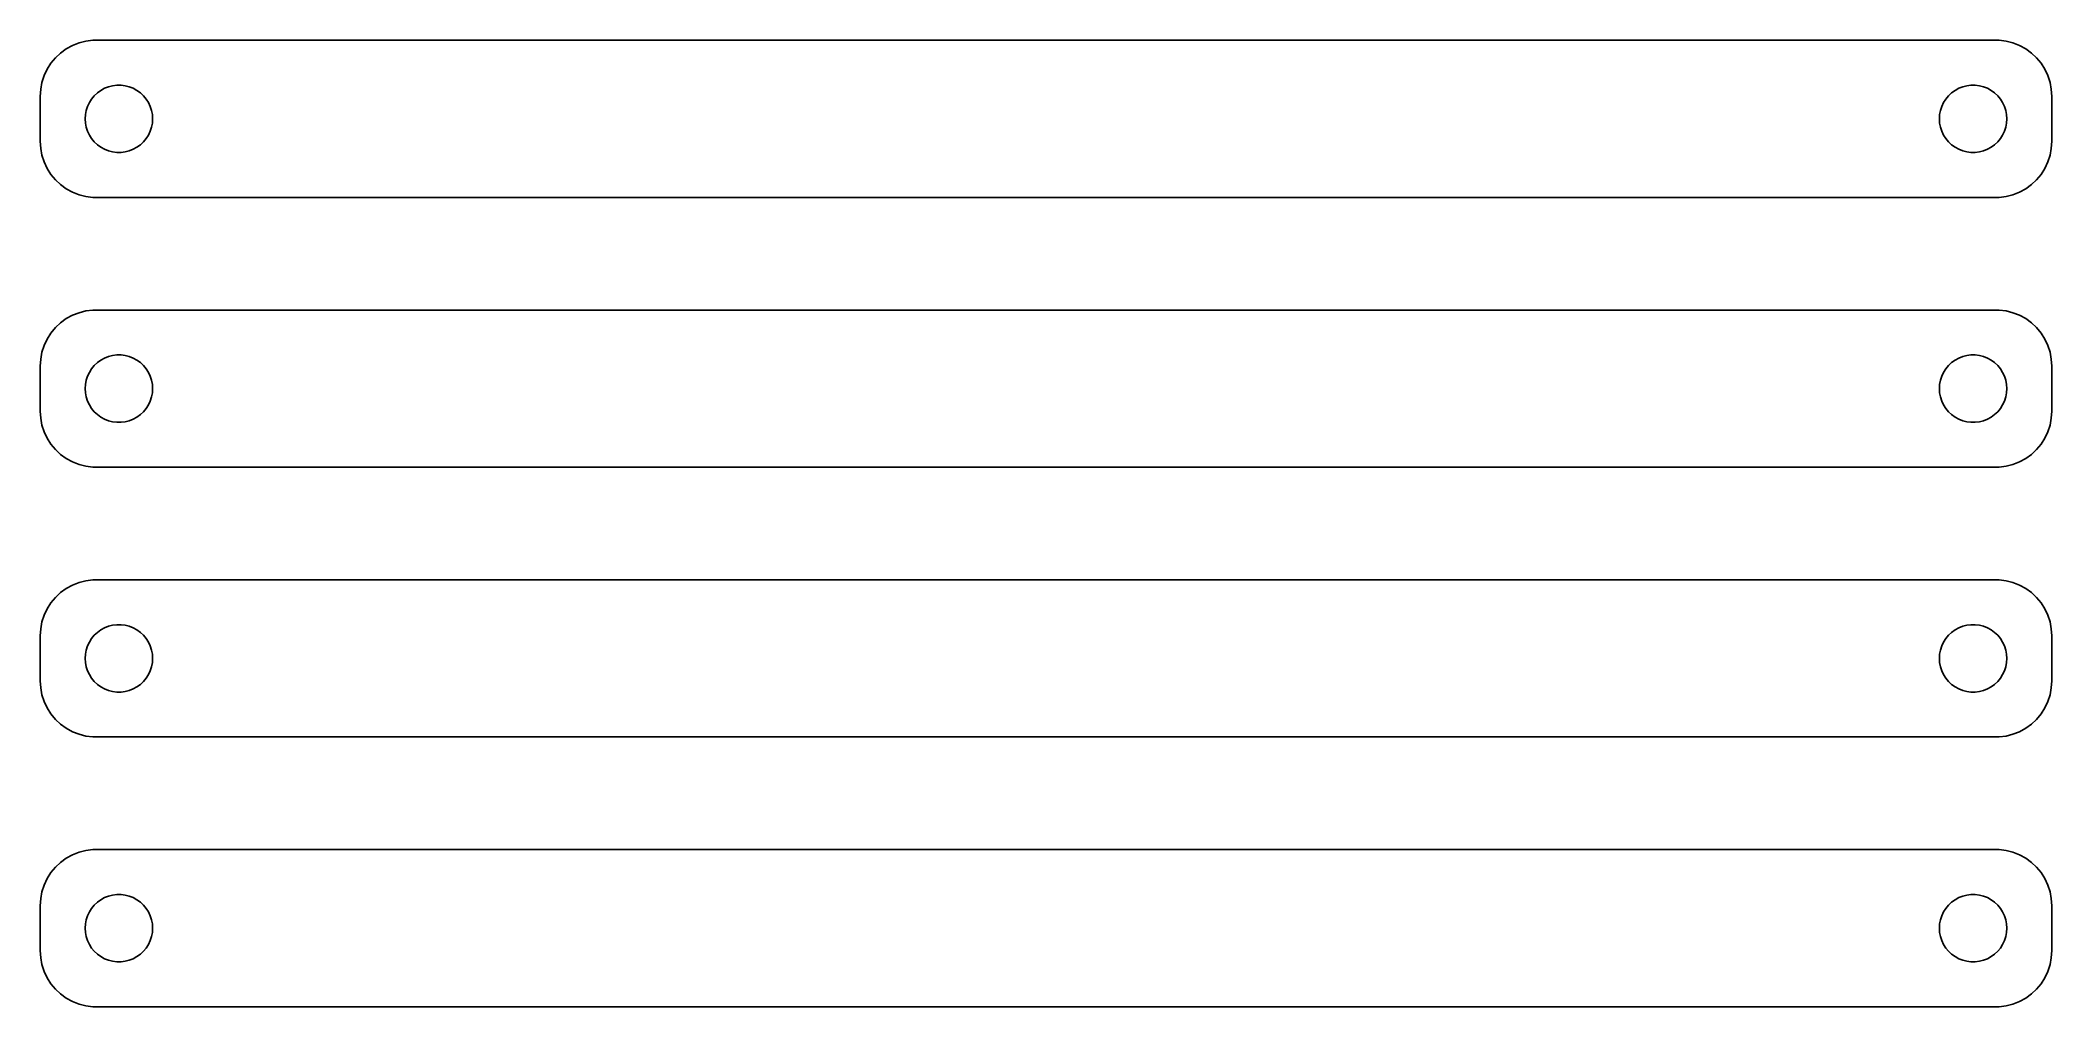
# Model space of a CAD drawing. Header units: metres. Extents: x -90 to 90, y 65 to 151.
import ezdxf

# ---------------------------------------------------------------- set-up
doc = ezdxf.new("R2010")
doc.units = ezdxf.units.M

msp = doc.modelspace()

# ---------------------------------------------------------------- linework, layer by layer
for p, q in [((-86.6289, 150.524), (-87.1791, 150.222)), ((-86.0451, 150.755), (-86.6289, 150.524)), ((-85.4369, 150.911), (-86.0451, 150.755)), ((-84.8139, 150.99), (-85.4369, 150.911)), ((84.8139, 150.99), (-84.8139, 150.99)), ((85.4369, 150.911), (84.8139, 150.99)), ((86.0451, 150.755), (85.4369, 150.911)), ((86.6289, 150.524), (86.0451, 150.755)), ((87.1791, 150.222), (86.6289, 150.524)), ((-88.5451, 148.939), (-88.8815, 148.409)), ((-88.1448, 149.423), (-88.5451, 148.939)), ((-87.6871, 149.853), (-88.1448, 149.423)), ((-87.1791, 150.222), (-87.6871, 149.853)), ((87.6871, 149.853), (87.1791, 150.222)), ((88.1448, 149.423), (87.6871, 149.853)), ((88.5451, 148.939), (88.1448, 149.423)), ((88.8815, 148.409), (88.5451, 148.939)), ((-89.3429, 147.243), (-89.4606, 146.627)), ((-89.1489, 147.841), (-89.3429, 147.243)), ((-88.8815, 148.409), (-89.1489, 147.841)), ((-83.7773, 146.714), (-83.427, 146.853)), ((-83.427, 146.853), (-83.0621, 146.947)), ((-83.0621, 146.947), (-82.6884, 146.994)), ((-82.6884, 146.994), (-82.3116, 146.994)), ((-82.3116, 146.994), (-81.9379, 146.947)), ((-81.9379, 146.947), (-81.573, 146.853)), ((-81.573, 146.853), (-81.2227, 146.714)), ((81.2227, 146.714), (81.573, 146.853)), ((81.573, 146.853), (81.9379, 146.947)), ((81.9379, 146.947), (82.3116, 146.994)), ((82.3116, 146.994), (82.6884, 146.994)), ((82.6884, 146.994), (83.0621, 146.947)), ((83.0621, 146.947), (83.427, 146.853)), ((83.427, 146.853), (83.7773, 146.714)), ((89.1489, 147.841), (88.8815, 148.409)), ((89.3429, 147.243), (89.1489, 147.841)), ((89.4606, 146.627), (89.3429, 147.243)), ((-89.4606, 146.627), (-89.5, 146)), ((-89.5, 146), (-89.5, 142)), ((-85.4057, 144.746), (-85.2893, 145.104)), ((-85.2893, 145.104), (-85.1289, 145.445)), ((-85.1289, 145.445), (-84.927, 145.763)), ((-84.927, 145.763), (-84.6869, 146.054)), ((-84.6869, 146.054), (-84.4123, 146.312)), ((-84.4123, 146.312), (-84.1075, 146.533)), ((-84.1075, 146.533), (-83.7773, 146.714)), ((-81.2227, 146.714), (-80.8925, 146.533)), ((-80.8925, 146.533), (-80.5877, 146.312)), ((-80.5877, 146.312), (-80.3131, 146.054)), ((-80.3131, 146.054), (-80.073, 145.763)), ((-80.073, 145.763), (-79.8711, 145.445)), ((-79.8711, 145.445), (-79.7107, 145.104)), ((-79.7107, 145.104), (-79.5943, 144.746)), ((79.5943, 144.746), (79.7107, 145.104)), ((79.7107, 145.104), (79.8711, 145.445)), ((79.8711, 145.445), (80.073, 145.763)), ((80.073, 145.763), (80.3131, 146.054)), ((80.3131, 146.054), (80.5877, 146.312)), ((80.5877, 146.312), (80.8925, 146.533)), ((80.8925, 146.533), (81.2227, 146.714)), ((83.7773, 146.714), (84.1075, 146.533)), ((84.1075, 146.533), (84.4123, 146.312)), ((84.4123, 146.312), (84.6869, 146.054)), ((84.6869, 146.054), (84.927, 145.763)), ((84.927, 145.763), (85.1289, 145.445)), ((85.1289, 145.445), (85.2893, 145.104)), ((85.2893, 145.104), (85.4057, 144.746)), ((89.5, 146), (89.4606, 146.627)), ((89.5, 142), (89.5, 146)), ((-85.5, 144), (-85.4763, 144.376)), ((-85.4763, 143.624), (-85.5, 144)), ((-85.4763, 144.376), (-85.4057, 144.746)), ((-85.4057, 143.254), (-85.4763, 143.624)), ((-85.2893, 142.896), (-85.4057, 143.254)), ((-79.5943, 143.254), (-79.7107, 142.896)), ((-79.5943, 144.746), (-79.5237, 144.376)), ((-79.5237, 143.624), (-79.5943, 143.254)), ((-79.5237, 144.376), (-79.5, 144)), ((-79.5, 144), (-79.5237, 143.624)), ((79.5, 144), (79.5237, 144.376)), ((79.5237, 143.624), (79.5, 144)), ((79.5237, 144.376), (79.5943, 144.746)), ((79.5943, 143.254), (79.5237, 143.624)), ((79.7107, 142.896), (79.5943, 143.254)), ((85.4057, 143.254), (85.2893, 142.896)), ((85.4057, 144.746), (85.4763, 144.376)), ((85.4763, 143.624), (85.4057, 143.254)), ((85.4763, 144.376), (85.5, 144)), ((85.5, 144), (85.4763, 143.624)), ((-89.5, 142), (-89.4606, 141.373)), ((-85.1289, 142.555), (-85.2893, 142.896)), ((-84.927, 142.237), (-85.1289, 142.555)), ((-84.6869, 141.946), (-84.927, 142.237)), ((-84.4123, 141.688), (-84.6869, 141.946)), ((-84.1075, 141.467), (-84.4123, 141.688)), ((-83.7773, 141.286), (-84.1075, 141.467)), ((-80.8925, 141.467), (-81.2227, 141.286)), ((-80.5877, 141.688), (-80.8925, 141.467)), ((-80.3131, 141.946), (-80.5877, 141.688)), ((-80.073, 142.237), (-80.3131, 141.946)), ((-79.8711, 142.555), (-80.073, 142.237)), ((-79.7107, 142.896), (-79.8711, 142.555)), ((79.8711, 142.555), (79.7107, 142.896)), ((80.073, 142.237), (79.8711, 142.555)), ((80.3131, 141.946), (80.073, 142.237)), ((80.5877, 141.688), (80.3131, 141.946)), ((80.8925, 141.467), (80.5877, 141.688)), ((81.2227, 141.286), (80.8925, 141.467)), ((84.1075, 141.467), (83.7773, 141.286)), ((84.4123, 141.688), (84.1075, 141.467)), ((84.6869, 141.946), (84.4123, 141.688)), ((84.927, 142.237), (84.6869, 141.946)), ((85.1289, 142.555), (84.927, 142.237)), ((85.2893, 142.896), (85.1289, 142.555)), ((89.4606, 141.373), (89.5, 142)), ((-89.4606, 141.373), (-89.3429, 140.757)), ((-89.3429, 140.757), (-89.1489, 140.159)), ((-89.1489, 140.159), (-88.8815, 139.591)), ((-83.427, 141.147), (-83.7773, 141.286)), ((-83.0621, 141.053), (-83.427, 141.147)), ((-82.6884, 141.006), (-83.0621, 141.053)), ((-82.3116, 141.006), (-82.6884, 141.006)), ((-81.9379, 141.053), (-82.3116, 141.006)), ((-81.573, 141.147), (-81.9379, 141.053)), ((-81.2227, 141.286), (-81.573, 141.147)), ((81.573, 141.147), (81.2227, 141.286)), ((81.9379, 141.053), (81.573, 141.147)), ((82.3116, 141.006), (81.9379, 141.053)), ((82.6884, 141.006), (82.3116, 141.006)), ((83.0621, 141.053), (82.6884, 141.006)), ((83.427, 141.147), (83.0621, 141.053)), ((83.7773, 141.286), (83.427, 141.147)), ((88.8815, 139.591), (89.1489, 140.159)), ((89.1489, 140.159), (89.3429, 140.757)), ((89.3429, 140.757), (89.4606, 141.373)), ((-88.8815, 139.591), (-88.5451, 139.061)), ((-88.5451, 139.061), (-88.1448, 138.577)), ((-88.1448, 138.577), (-87.6871, 138.147)), ((-87.6871, 138.147), (-87.1791, 137.778)), ((87.1791, 137.778), (87.6871, 138.147)), ((87.6871, 138.147), (88.1448, 138.577)), ((88.1448, 138.577), (88.5451, 139.061)), ((88.5451, 139.061), (88.8815, 139.591)), ((-87.1791, 137.778), (-86.6289, 137.476)), ((-86.6289, 137.476), (-86.0451, 137.245)), ((-86.0451, 137.245), (-85.4369, 137.089)), ((-85.4369, 137.089), (-84.8139, 137.01)), ((-84.8139, 137.01), (84.8139, 137.01)), ((84.8139, 137.01), (85.4369, 137.089)), ((85.4369, 137.089), (86.0451, 137.245)), ((86.0451, 137.245), (86.6289, 137.476)), ((86.6289, 137.476), (87.1791, 137.778)), ((-88.1448, 125.423), (-88.5451, 124.939)), ((-87.6871, 125.853), (-88.1448, 125.423)), ((-87.1791, 126.222), (-87.6871, 125.853)), ((-86.6289, 126.524), (-87.1791, 126.222)), ((-86.0451, 126.755), (-86.6289, 126.524)), ((-85.4369, 126.911), (-86.0451, 126.755)), ((-84.8139, 126.99), (-85.4369, 126.911)), ((84.8139, 126.99), (-84.8139, 126.99)), ((85.4369, 126.911), (84.8139, 126.99)), ((86.0451, 126.755), (85.4369, 126.911)), ((86.6289, 126.524), (86.0451, 126.755)), ((87.1791, 126.222), (86.6289, 126.524)), ((87.6871, 125.853), (87.1791, 126.222)), ((88.1448, 125.423), (87.6871, 125.853)), ((88.5451, 124.939), (88.1448, 125.423)), ((-89.1489, 123.841), (-89.3429, 123.243)), ((-88.8815, 124.409), (-89.1489, 123.841)), ((-88.5451, 124.939), (-88.8815, 124.409)), ((88.8815, 124.409), (88.5451, 124.939)), ((89.1489, 123.841), (88.8815, 124.409)), ((89.3429, 123.243), (89.1489, 123.841)), ((-89.4606, 122.627), (-89.5, 122)), ((-89.5, 122), (-89.5, 118)), ((-89.3429, 123.243), (-89.4606, 122.627)), ((-85.1289, 121.445), (-84.927, 121.763)), ((-84.927, 121.763), (-84.6869, 122.054)), ((-84.6869, 122.054), (-84.4123, 122.312)), ((-84.4123, 122.312), (-84.1075, 122.533)), ((-84.1075, 122.533), (-83.7773, 122.714)), ((-83.7773, 122.714), (-83.427, 122.853)), ((-83.427, 122.853), (-83.0621, 122.947)), ((-83.0621, 122.947), (-82.6884, 122.994)), ((-82.6884, 122.994), (-82.3116, 122.994)), ((-82.3116, 122.994), (-81.9379, 122.947)), ((-81.9379, 122.947), (-81.573, 122.853)), ((-81.573, 122.853), (-81.2227, 122.714)), ((-81.2227, 122.714), (-80.8925, 122.533)), ((-80.8925, 122.533), (-80.5877, 122.312)), ((-80.5877, 122.312), (-80.3131, 122.054)), ((-80.3131, 122.054), (-80.073, 121.763)), ((-80.073, 121.763), (-79.8711, 121.445)), ((79.8711, 121.445), (80.073, 121.763)), ((80.073, 121.763), (80.3131, 122.054)), ((80.3131, 122.054), (80.5877, 122.312)), ((80.5877, 122.312), (80.8925, 122.533)), ((80.8925, 122.533), (81.2227, 122.714)), ((81.2227, 122.714), (81.573, 122.853)), ((81.573, 122.853), (81.9379, 122.947)), ((81.9379, 122.947), (82.3116, 122.994)), ((82.3116, 122.994), (82.6884, 122.994)), ((82.6884, 122.994), (83.0621, 122.947)), ((83.0621, 122.947), (83.427, 122.853)), ((83.427, 122.853), (83.7773, 122.714)), ((83.7773, 122.714), (84.1075, 122.533)), ((84.1075, 122.533), (84.4123, 122.312)), ((84.4123, 122.312), (84.6869, 122.054)), ((84.6869, 122.054), (84.927, 121.763)), ((84.927, 121.763), (85.1289, 121.445)), ((89.4606, 122.627), (89.3429, 123.243)), ((89.5, 122), (89.4606, 122.627)), ((89.5, 118), (89.5, 122)), ((-85.5, 120), (-85.4763, 120.376)), ((-85.4763, 119.624), (-85.5, 120)), ((-85.4763, 120.376), (-85.4057, 120.746)), ((-85.4057, 120.746), (-85.2893, 121.104)), ((-85.2893, 121.104), (-85.1289, 121.445)), ((-79.8711, 121.445), (-79.7107, 121.104)), ((-79.7107, 121.104), (-79.5943, 120.746)), ((-79.5943, 120.746), (-79.5237, 120.376)), ((-79.5237, 120.376), (-79.5, 120)), ((-79.5, 120), (-79.5237, 119.624)), ((79.5, 120), (79.5237, 120.376)), ((79.5237, 119.624), (79.5, 120)), ((79.5237, 120.376), (79.5943, 120.746)), ((79.5943, 120.746), (79.7107, 121.104)), ((79.7107, 121.104), (79.8711, 121.445)), ((85.1289, 121.445), (85.2893, 121.104)), ((85.2893, 121.104), (85.4057, 120.746)), ((85.4057, 120.746), (85.4763, 120.376)), ((85.4763, 120.376), (85.5, 120)), ((85.5, 120), (85.4763, 119.624)), ((-85.4057, 119.254), (-85.4763, 119.624)), ((-85.2893, 118.896), (-85.4057, 119.254)), ((-85.1289, 118.555), (-85.2893, 118.896)), ((-84.927, 118.237), (-85.1289, 118.555)), ((-84.6869, 117.946), (-84.927, 118.237)), ((-80.073, 118.237), (-80.3131, 117.946)), ((-79.8711, 118.555), (-80.073, 118.237)), ((-79.7107, 118.896), (-79.8711, 118.555)), ((-79.5943, 119.254), (-79.7107, 118.896)), ((-79.5237, 119.624), (-79.5943, 119.254)), ((79.5943, 119.254), (79.5237, 119.624)), ((79.7107, 118.896), (79.5943, 119.254)), ((79.8711, 118.555), (79.7107, 118.896)), ((80.073, 118.237), (79.8711, 118.555)), ((80.3131, 117.946), (80.073, 118.237)), ((84.927, 118.237), (84.6869, 117.946)), ((85.1289, 118.555), (84.927, 118.237)), ((85.2893, 118.896), (85.1289, 118.555)), ((85.4057, 119.254), (85.2893, 118.896)), ((85.4763, 119.624), (85.4057, 119.254)), ((-89.5, 118), (-89.4606, 117.373)), ((-89.4606, 117.373), (-89.3429, 116.757)), ((-89.3429, 116.757), (-89.1489, 116.159)), ((-84.4123, 117.688), (-84.6869, 117.946)), ((-84.1075, 117.467), (-84.4123, 117.688)), ((-83.7773, 117.286), (-84.1075, 117.467)), ((-83.427, 117.147), (-83.7773, 117.286)), ((-83.0621, 117.053), (-83.427, 117.147)), ((-82.6884, 117.006), (-83.0621, 117.053)), ((-82.3116, 117.006), (-82.6884, 117.006)), ((-81.9379, 117.053), (-82.3116, 117.006)), ((-81.573, 117.147), (-81.9379, 117.053)), ((-81.2227, 117.286), (-81.573, 117.147)), ((-80.8925, 117.467), (-81.2227, 117.286)), ((-80.5877, 117.688), (-80.8925, 117.467)), ((-80.3131, 117.946), (-80.5877, 117.688)), ((80.5877, 117.688), (80.3131, 117.946)), ((80.8925, 117.467), (80.5877, 117.688)), ((81.2227, 117.286), (80.8925, 117.467)), ((81.573, 117.147), (81.2227, 117.286)), ((81.9379, 117.053), (81.573, 117.147)), ((82.3116, 117.006), (81.9379, 117.053)), ((82.6884, 117.006), (82.3116, 117.006)), ((83.0621, 117.053), (82.6884, 117.006)), ((83.427, 117.147), (83.0621, 117.053)), ((83.7773, 117.286), (83.427, 117.147)), ((84.1075, 117.467), (83.7773, 117.286)), ((84.4123, 117.688), (84.1075, 117.467)), ((84.6869, 117.946), (84.4123, 117.688)), ((89.1489, 116.159), (89.3429, 116.757)), ((89.3429, 116.757), (89.4606, 117.373)), ((89.4606, 117.373), (89.5, 118)), ((-89.1489, 116.159), (-88.8815, 115.591)), ((-88.8815, 115.591), (-88.5451, 115.061)), ((-88.5451, 115.061), (-88.1448, 114.577)), ((-88.1448, 114.577), (-87.6871, 114.147)), ((87.6871, 114.147), (88.1448, 114.577)), ((88.1448, 114.577), (88.5451, 115.061)), ((88.5451, 115.061), (88.8815, 115.591)), ((88.8815, 115.591), (89.1489, 116.159)), ((-87.6871, 114.147), (-87.1791, 113.778)), ((-87.1791, 113.778), (-86.6289, 113.476)), ((-86.6289, 113.476), (-86.0451, 113.245)), ((-86.0451, 113.245), (-85.4369, 113.089)), ((-85.4369, 113.089), (-84.8139, 113.01)), ((-84.8139, 113.01), (84.8139, 113.01)), ((84.8139, 113.01), (85.4369, 113.089)), ((85.4369, 113.089), (86.0451, 113.245)), ((86.0451, 113.245), (86.6289, 113.476)), ((86.6289, 113.476), (87.1791, 113.778)), ((87.1791, 113.778), (87.6871, 114.147)), ((-87.1791, 102.222), (-87.6871, 101.853)), ((-86.6289, 102.524), (-87.1791, 102.222)), ((-86.0451, 102.755), (-86.6289, 102.524)), ((-85.4369, 102.911), (-86.0451, 102.755)), ((-84.8139, 102.99), (-85.4369, 102.911)), ((84.8139, 102.99), (-84.8139, 102.99)), ((85.4369, 102.911), (84.8139, 102.99)), ((86.0451, 102.755), (85.4369, 102.911)), ((86.6289, 102.524), (86.0451, 102.755)), ((87.1791, 102.222), (86.6289, 102.524)), ((87.6871, 101.853), (87.1791, 102.222)), ((-88.8815, 100.409), (-89.1489, 99.8406)), ((-88.5451, 100.939), (-88.8815, 100.409)), ((-88.1448, 101.423), (-88.5451, 100.939)), ((-87.6871, 101.853), (-88.1448, 101.423)), ((88.1448, 101.423), (87.6871, 101.853)), ((88.5451, 100.939), (88.1448, 101.423)), ((88.8815, 100.409), (88.5451, 100.939)), ((89.1489, 99.8406), (88.8815, 100.409)), ((-89.4606, 98.6267), (-89.5, 98)), ((-89.3429, 99.2434), (-89.4606, 98.6267)), ((-89.1489, 99.8406), (-89.3429, 99.2434)), ((-84.4123, 98.3115), (-84.1075, 98.533)), ((-84.1075, 98.533), (-83.7773, 98.7145)), ((-83.7773, 98.7145), (-83.427, 98.8532)), ((-83.427, 98.8532), (-83.0621, 98.9469)), ((-83.0621, 98.9469), (-82.6884, 98.9941)), ((-82.6884, 98.9941), (-82.3116, 98.9941)), ((-82.3116, 98.9941), (-81.9379, 98.9469)), ((-81.9379, 98.9469), (-81.573, 98.8532)), ((-81.573, 98.8532), (-81.2227, 98.7145)), ((-81.2227, 98.7145), (-80.8925, 98.533)), ((-80.8925, 98.533), (-80.5877, 98.3115)), ((80.5877, 98.3115), (80.8925, 98.533)), ((80.8925, 98.533), (81.2227, 98.7145)), ((81.2227, 98.7145), (81.573, 98.8532)), ((81.573, 98.8532), (81.9379, 98.9469)), ((81.9379, 98.9469), (82.3116, 98.9941)), ((82.3116, 98.9941), (82.6884, 98.9941)), ((82.6884, 98.9941), (83.0621, 98.9469)), ((83.0621, 98.9469), (83.427, 98.8532)), ((83.427, 98.8532), (83.7773, 98.7145)), ((83.7773, 98.7145), (84.1075, 98.533)), ((84.1075, 98.533), (84.4123, 98.3115)), ((89.3429, 99.2434), (89.1489, 99.8406)), ((89.4606, 98.6267), (89.3429, 99.2434)), ((89.5, 98), (89.4606, 98.6267)), ((-89.5, 98), (-89.5, 94)), ((-85.4763, 96.376), (-85.4057, 96.7461)), ((-85.4057, 96.7461), (-85.2893, 97.1044)), ((-85.2893, 97.1044), (-85.1289, 97.4453)), ((-85.1289, 97.4453), (-84.927, 97.7634)), ((-84.927, 97.7634), (-84.6869, 98.0536)), ((-84.6869, 98.0536), (-84.4123, 98.3115)), ((-80.5877, 98.3115), (-80.3131, 98.0536)), ((-80.3131, 98.0536), (-80.073, 97.7634)), ((-80.073, 97.7634), (-79.8711, 97.4453)), ((-79.8711, 97.4453), (-79.7107, 97.1044)), ((-79.7107, 97.1044), (-79.5943, 96.7461)), ((-79.5943, 96.7461), (-79.5237, 96.376)), ((79.5237, 96.376), (79.5943, 96.7461)), ((79.5943, 96.7461), (79.7107, 97.1044)), ((79.7107, 97.1044), (79.8711, 97.4453)), ((79.8711, 97.4453), (80.073, 97.7634)), ((80.073, 97.7634), (80.3131, 98.0536)), ((80.3131, 98.0536), (80.5877, 98.3115)), ((84.4123, 98.3115), (84.6869, 98.0536)), ((84.6869, 98.0536), (84.927, 97.7634)), ((84.927, 97.7634), (85.1289, 97.4453)), ((85.1289, 97.4453), (85.2893, 97.1044)), ((85.2893, 97.1044), (85.4057, 96.7461)), ((85.4057, 96.7461), (85.4763, 96.376)), ((89.5, 94), (89.5, 98)), ((-85.5, 96), (-85.4763, 96.376)), ((-85.4763, 95.624), (-85.5, 96)), ((-85.4057, 95.2539), (-85.4763, 95.624)), ((-85.2893, 94.8956), (-85.4057, 95.2539)), ((-85.1289, 94.5547), (-85.2893, 94.8956)), ((-79.7107, 94.8956), (-79.8711, 94.5547)), ((-79.5943, 95.2539), (-79.7107, 94.8956)), ((-79.5237, 95.624), (-79.5943, 95.2539)), ((-79.5237, 96.376), (-79.5, 96)), ((-79.5, 96), (-79.5237, 95.624)), ((79.5, 96), (79.5237, 96.376)), ((79.5237, 95.624), (79.5, 96)), ((79.5943, 95.2539), (79.5237, 95.624)), ((79.7107, 94.8956), (79.5943, 95.2539)), ((79.8711, 94.5547), (79.7107, 94.8956)), ((85.2893, 94.8956), (85.1289, 94.5547)), ((85.4057, 95.2539), (85.2893, 94.8956)), ((85.4763, 95.624), (85.4057, 95.2539)), ((85.4763, 96.376), (85.5, 96)), ((85.5, 96), (85.4763, 95.624)), ((-89.5, 94), (-89.4606, 93.3733)), ((-89.4606, 93.3733), (-89.3429, 92.7566)), ((-84.927, 94.2366), (-85.1289, 94.5547)), ((-84.6869, 93.9464), (-84.927, 94.2366)), ((-84.4123, 93.6885), (-84.6869, 93.9464)), ((-84.1075, 93.467), (-84.4123, 93.6885)), ((-83.7773, 93.2855), (-84.1075, 93.467)), ((-83.427, 93.1468), (-83.7773, 93.2855)), ((-83.0621, 93.0531), (-83.427, 93.1468)), ((-81.573, 93.1468), (-81.9379, 93.0531)), ((-81.2227, 93.2855), (-81.573, 93.1468)), ((-80.8925, 93.467), (-81.2227, 93.2855)), ((-80.5877, 93.6885), (-80.8925, 93.467)), ((-80.3131, 93.9464), (-80.5877, 93.6885)), ((-80.073, 94.2366), (-80.3131, 93.9464)), ((-79.8711, 94.5547), (-80.073, 94.2366)), ((80.073, 94.2366), (79.8711, 94.5547)), ((80.3131, 93.9464), (80.073, 94.2366)), ((80.5877, 93.6885), (80.3131, 93.9464)), ((80.8925, 93.467), (80.5877, 93.6885)), ((81.2227, 93.2855), (80.8925, 93.467)), ((81.573, 93.1468), (81.2227, 93.2855)), ((81.9379, 93.0531), (81.573, 93.1468)), ((83.427, 93.1468), (83.0621, 93.0531)), ((83.7773, 93.2855), (83.427, 93.1468)), ((84.1075, 93.467), (83.7773, 93.2855)), ((84.4123, 93.6885), (84.1075, 93.467)), ((84.6869, 93.9464), (84.4123, 93.6885)), ((84.927, 94.2366), (84.6869, 93.9464)), ((85.1289, 94.5547), (84.927, 94.2366)), ((89.3429, 92.7566), (89.4606, 93.3733)), ((89.4606, 93.3733), (89.5, 94)), ((-89.3429, 92.7566), (-89.1489, 92.1594)), ((-89.1489, 92.1594), (-88.8815, 91.5912)), ((-88.8815, 91.5912), (-88.5451, 91.0611)), ((-82.6884, 93.0059), (-83.0621, 93.0531)), ((-82.3116, 93.0059), (-82.6884, 93.0059)), ((-81.9379, 93.0531), (-82.3116, 93.0059)), ((82.3116, 93.0059), (81.9379, 93.0531)), ((82.6884, 93.0059), (82.3116, 93.0059)), ((83.0621, 93.0531), (82.6884, 93.0059)), ((88.5451, 91.0611), (88.8815, 91.5912)), ((88.8815, 91.5912), (89.1489, 92.1594)), ((89.1489, 92.1594), (89.3429, 92.7566)), ((-88.5451, 91.0611), (-88.1448, 90.5773)), ((-88.1448, 90.5773), (-87.6871, 90.1474)), ((-87.6871, 90.1474), (-87.1791, 89.7784)), ((-87.1791, 89.7784), (-86.6289, 89.4759)), ((86.6289, 89.4759), (87.1791, 89.7784)), ((87.1791, 89.7784), (87.6871, 90.1474)), ((87.6871, 90.1474), (88.1448, 90.5773)), ((88.1448, 90.5773), (88.5451, 91.0611)), ((-86.6289, 89.4759), (-86.0451, 89.2447)), ((-86.0451, 89.2447), (-85.4369, 89.0886)), ((-85.4369, 89.0886), (-84.8139, 89.0099)), ((-84.8139, 89.0099), (84.8139, 89.0099)), ((84.8139, 89.0099), (85.4369, 89.0886)), ((85.4369, 89.0886), (86.0451, 89.2447)), ((86.0451, 89.2447), (86.6289, 89.4759)), ((-85.4369, 78.9114), (-86.0451, 78.7553)), ((-84.8139, 78.9901), (-85.4369, 78.9114)), ((84.8139, 78.9901), (-84.8139, 78.9901)), ((85.4369, 78.9114), (84.8139, 78.9901)), ((86.0451, 78.7553), (85.4369, 78.9114)), ((-88.1448, 77.4227), (-88.5451, 76.9389)), ((-87.6871, 77.8526), (-88.1448, 77.4227)), ((-87.1791, 78.2216), (-87.6871, 77.8526)), ((-86.6289, 78.5241), (-87.1791, 78.2216)), ((-86.0451, 78.7553), (-86.6289, 78.5241)), ((86.6289, 78.5241), (86.0451, 78.7553)), ((87.1791, 78.2216), (86.6289, 78.5241)), ((87.6871, 77.8526), (87.1791, 78.2216)), ((88.1448, 77.4227), (87.6871, 77.8526)), ((88.5451, 76.9389), (88.1448, 77.4227)), ((-89.3429, 75.2434), (-89.4606, 74.6267)), ((-89.1489, 75.8406), (-89.3429, 75.2434)), ((-88.8815, 76.4088), (-89.1489, 75.8406)), ((-88.5451, 76.9389), (-88.8815, 76.4088)), ((88.8815, 76.4088), (88.5451, 76.9389)), ((89.1489, 75.8406), (88.8815, 76.4088)), ((89.3429, 75.2434), (89.1489, 75.8406)), ((89.4606, 74.6267), (89.3429, 75.2434)), ((-89.4606, 74.6267), (-89.5, 74)), ((-89.5, 74), (-89.5, 70)), ((-85.2893, 73.1044), (-85.1289, 73.4453)), ((-85.1289, 73.4453), (-84.927, 73.7634)), ((-84.927, 73.7634), (-84.6869, 74.0536)), ((-84.6869, 74.0536), (-84.4123, 74.3115)), ((-84.4123, 74.3115), (-84.1075, 74.533)), ((-84.1075, 74.533), (-83.7773, 74.7145)), ((-83.7773, 74.7145), (-83.427, 74.8532)), ((-83.427, 74.8532), (-83.0621, 74.9469)), ((-83.0621, 74.9469), (-82.6884, 74.9941)), ((-82.6884, 74.9941), (-82.3116, 74.9941)), ((-82.3116, 74.9941), (-81.9379, 74.9469)), ((-81.9379, 74.9469), (-81.573, 74.8532)), ((-81.573, 74.8532), (-81.2227, 74.7145)), ((-81.2227, 74.7145), (-80.8925, 74.533)), ((-80.8925, 74.533), (-80.5877, 74.3115)), ((-80.5877, 74.3115), (-80.3131, 74.0536)), ((-80.3131, 74.0536), (-80.073, 73.7634)), ((-80.073, 73.7634), (-79.8711, 73.4453)), ((-79.8711, 73.4453), (-79.7107, 73.1044)), ((79.7107, 73.1044), (79.8711, 73.4453)), ((79.8711, 73.4453), (80.073, 73.7634)), ((80.073, 73.7634), (80.3131, 74.0536)), ((80.3131, 74.0536), (80.5877, 74.3115)), ((80.5877, 74.3115), (80.8925, 74.533)), ((80.8925, 74.533), (81.2227, 74.7145)), ((81.2227, 74.7145), (81.573, 74.8532)), ((81.573, 74.8532), (81.9379, 74.9469)), ((81.9379, 74.9469), (82.3116, 74.9941)), ((82.3116, 74.9941), (82.6884, 74.9941)), ((82.6884, 74.9941), (83.0621, 74.9469)), ((83.0621, 74.9469), (83.427, 74.8532)), ((83.427, 74.8532), (83.7773, 74.7145)), ((83.7773, 74.7145), (84.1075, 74.533)), ((84.1075, 74.533), (84.4123, 74.3115)), ((84.4123, 74.3115), (84.6869, 74.0536)), ((84.6869, 74.0536), (84.927, 73.7634)), ((84.927, 73.7634), (85.1289, 73.4453)), ((85.1289, 73.4453), (85.2893, 73.1044)), ((89.5, 74), (89.4606, 74.6267)), ((89.5, 70), (89.5, 74)), ((-85.5, 72), (-85.4763, 72.376)), ((-85.4763, 71.624), (-85.5, 72)), ((-85.4763, 72.376), (-85.4057, 72.7461)), ((-85.4057, 71.2539), (-85.4763, 71.624)), ((-85.4057, 72.7461), (-85.2893, 73.1044)), ((-79.7107, 73.1044), (-79.5943, 72.7461)), ((-79.5943, 72.7461), (-79.5237, 72.376)), ((-79.5237, 71.624), (-79.5943, 71.2539)), ((-79.5237, 72.376), (-79.5, 72)), ((-79.5, 72), (-79.5237, 71.624)), ((79.5, 72), (79.5237, 72.376)), ((79.5237, 71.624), (79.5, 72)), ((79.5237, 72.376), (79.5943, 72.7461)), ((79.5943, 71.2539), (79.5237, 71.624)), ((79.5943, 72.7461), (79.7107, 73.1044)), ((85.2893, 73.1044), (85.4057, 72.7461)), ((85.4057, 72.7461), (85.4763, 72.376)), ((85.4763, 71.624), (85.4057, 71.2539)), ((85.4763, 72.376), (85.5, 72)), ((85.5, 72), (85.4763, 71.624)), ((-89.5, 70), (-89.4606, 69.3733)), ((-85.2893, 70.8956), (-85.4057, 71.2539)), ((-85.1289, 70.5547), (-85.2893, 70.8956)), ((-84.927, 70.2366), (-85.1289, 70.5547)), ((-84.6869, 69.9464), (-84.927, 70.2366)), ((-84.4123, 69.6885), (-84.6869, 69.9464)), ((-80.3131, 69.9464), (-80.5877, 69.6885)), ((-80.073, 70.2366), (-80.3131, 69.9464)), ((-79.8711, 70.5547), (-80.073, 70.2366)), ((-79.7107, 70.8956), (-79.8711, 70.5547)), ((-79.5943, 71.2539), (-79.7107, 70.8956)), ((79.7107, 70.8956), (79.5943, 71.2539)), ((79.8711, 70.5547), (79.7107, 70.8956)), ((80.073, 70.2366), (79.8711, 70.5547)), ((80.3131, 69.9464), (80.073, 70.2366)), ((80.5877, 69.6885), (80.3131, 69.9464)), ((84.6869, 69.9464), (84.4123, 69.6885)), ((84.927, 70.2366), (84.6869, 69.9464)), ((85.1289, 70.5547), (84.927, 70.2366)), ((85.2893, 70.8956), (85.1289, 70.5547)), ((85.4057, 71.2539), (85.2893, 70.8956)), ((89.4606, 69.3733), (89.5, 70)), ((-89.4606, 69.3733), (-89.3429, 68.7566)), ((-89.3429, 68.7566), (-89.1489, 68.1594)), ((-89.1489, 68.1594), (-88.8815, 67.5912)), ((-84.1075, 69.467), (-84.4123, 69.6885)), ((-83.7773, 69.2855), (-84.1075, 69.467)), ((-83.427, 69.1468), (-83.7773, 69.2855)), ((-83.0621, 69.0531), (-83.427, 69.1468)), ((-82.6884, 69.0059), (-83.0621, 69.0531)), ((-82.3116, 69.0059), (-82.6884, 69.0059)), ((-81.9379, 69.0531), (-82.3116, 69.0059)), ((-81.573, 69.1468), (-81.9379, 69.0531)), ((-81.2227, 69.2855), (-81.573, 69.1468)), ((-80.8925, 69.467), (-81.2227, 69.2855)), ((-80.5877, 69.6885), (-80.8925, 69.467)), ((80.8925, 69.467), (80.5877, 69.6885)), ((81.2227, 69.2855), (80.8925, 69.467)), ((81.573, 69.1468), (81.2227, 69.2855)), ((81.9379, 69.0531), (81.573, 69.1468)), ((82.3116, 69.0059), (81.9379, 69.0531)), ((82.6884, 69.0059), (82.3116, 69.0059)), ((83.0621, 69.0531), (82.6884, 69.0059)), ((83.427, 69.1468), (83.0621, 69.0531)), ((83.7773, 69.2855), (83.427, 69.1468)), ((84.1075, 69.467), (83.7773, 69.2855)), ((84.4123, 69.6885), (84.1075, 69.467)), ((88.8815, 67.5912), (89.1489, 68.1594)), ((89.1489, 68.1594), (89.3429, 68.7566)), ((89.3429, 68.7566), (89.4606, 69.3733)), ((-88.8815, 67.5912), (-88.5451, 67.0611)), ((-88.5451, 67.0611), (-88.1448, 66.5773)), ((-88.1448, 66.5773), (-87.6871, 66.1474)), ((87.6871, 66.1474), (88.1448, 66.5773)), ((88.1448, 66.5773), (88.5451, 67.0611)), ((88.5451, 67.0611), (88.8815, 67.5912)), ((-87.6871, 66.1474), (-87.1791, 65.7784)), ((-87.1791, 65.7784), (-86.6289, 65.4759)), ((-86.6289, 65.4759), (-86.0451, 65.2447)), ((-86.0451, 65.2447), (-85.4369, 65.0886)), ((-85.4369, 65.0886), (-84.8139, 65.0099)), ((-84.8139, 65.0099), (84.8139, 65.0099)), ((84.8139, 65.0099), (85.4369, 65.0886)), ((85.4369, 65.0886), (86.0451, 65.2447)), ((86.0451, 65.2447), (86.6289, 65.4759)), ((86.6289, 65.4759), (87.1791, 65.7784)), ((87.1791, 65.7784), (87.6871, 66.1474))]:
    msp.add_line(p, q)

doc.saveas('drawing.dxf')
